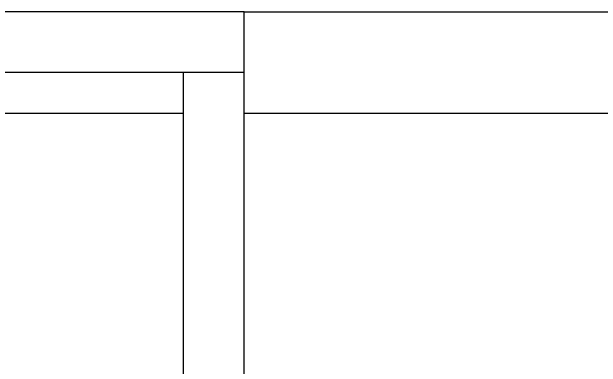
# Model space of a CAD drawing. Header units: millimetres. Extents: x 1448 to 104164, y -19509 to -89.
# Drawn here: x 50813 to 51540, y -15825 to -15387 of the extents above; entities that cross this region are included whole.
import ezdxf

# ---------------------------------------------------------------- set-up
doc = ezdxf.new("R2010")
doc.units = ezdxf.units.MM
doc.header["$LTSCALE"] = 60
doc.header["$MEASUREMENT"] = 0
for name, color, linetype in [('FIN(패널-T75 글라스울)', 6, 'CONTINUOUS'), ('slab - end line', 9, 'CONTINUOUS'), ('XR-단면도$0$㈜SE&C 기둥', 2, 'CONTINUOUS')]:
    doc.layers.add(name, color=color, linetype=linetype)

msp = doc.modelspace()

# ---------------------------------------------------------------- linework, layer by layer
at = {"layer": 'FIN(패널-T75 글라스울)'}
for p, q in [((51099.32, -15387.22, -18.97), (50363.15, -15387.22, -18.97)), ((51099.32, -16112.22, -18.97), (51099.32, -15387.22, -18.97)), ((51099.32, -15462.22, -18.97), (50363.15, -15462.22, -18.97)), ((51024.32, -16112.22, -18.97), (51024.32, -15462.22, -18.97))]:
    msp.add_line(p, q, dxfattribs=at)
at = {"layer": 'slab - end line', "ltscale": 0.1, "elevation": -18.97}
for points in [[(50363.15, -15512.22), (51024.32, -15512.22)], [(51099.32, -15512.22), (60099.32, -15512.22)]]:
    msp.add_lwpolyline(points, dxfattribs=at)
at = {"layer": 'XR-단면도$0$㈜SE&C 기둥', "color": 8, "ltscale": 0.5}
msp.add_line((51099.32, -15387.22, -18.97), (60099.32, -15387.22, -18.97), dxfattribs=at)

doc.saveas('drawing.dxf')
